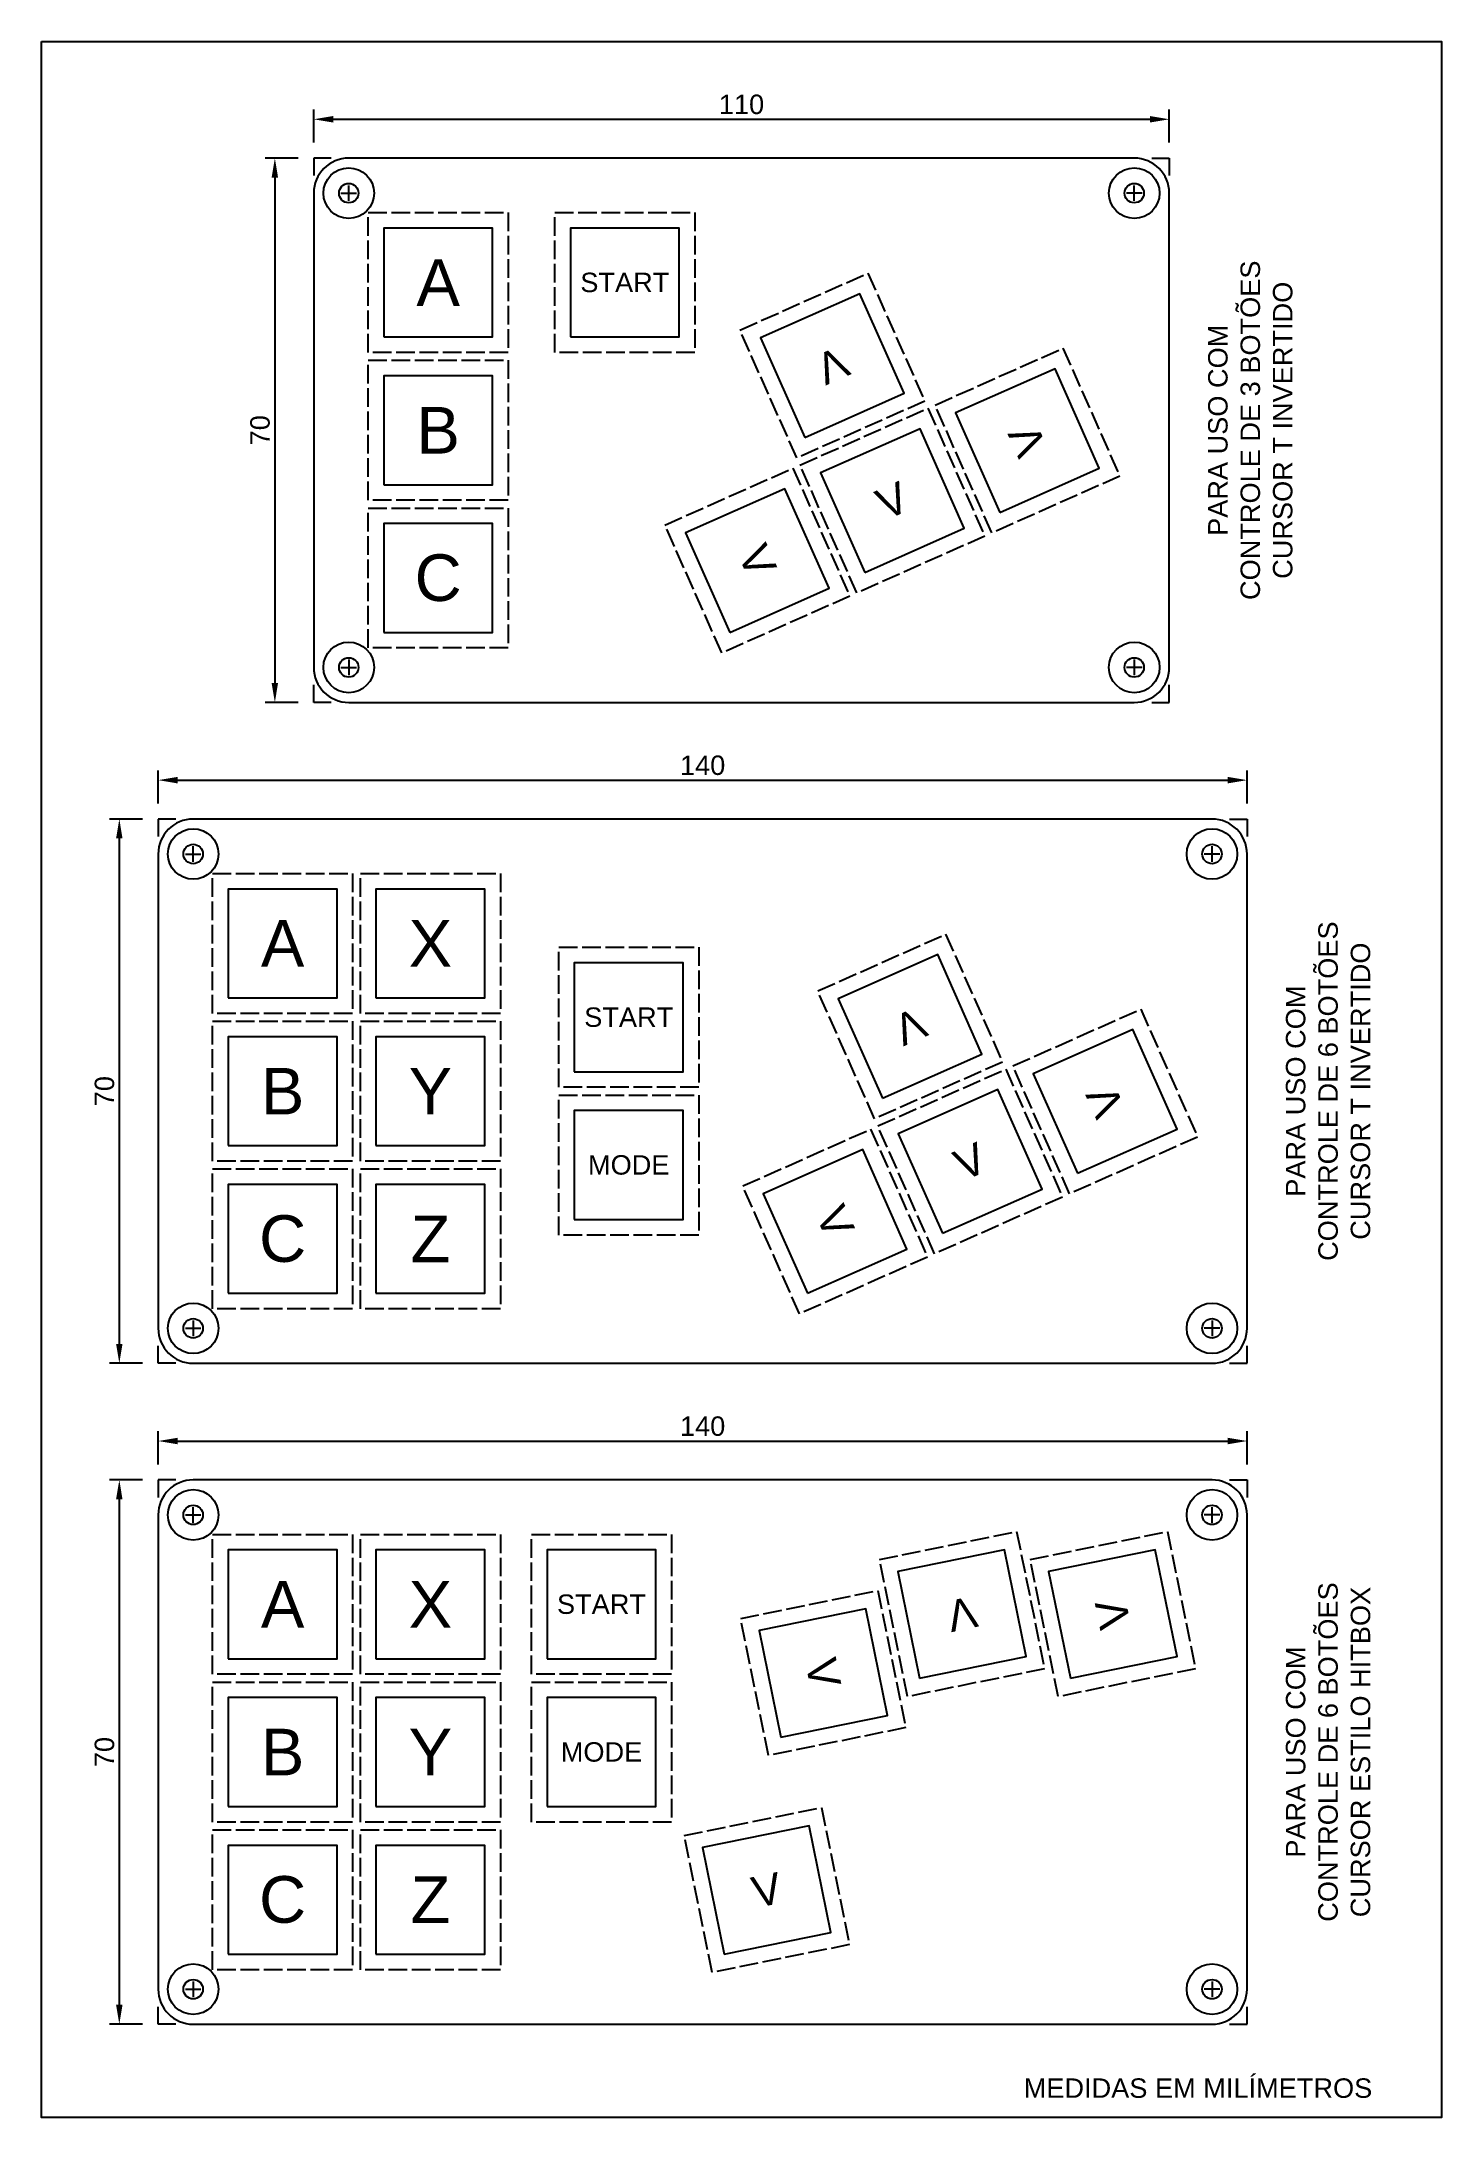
# Model space of a CAD drawing. Header units: millimetres. Extents: x 3029 to 3209, y 1028 to 1295.
import ezdxf

# ---------------------------------------------------------------- set-up
doc = ezdxf.new("R2010")
doc.units = ezdxf.units.MM
doc.linetypes.add('ACAD_ISO02W100', pattern=[15, 12, -3])
doc.layers.add('corte', color=3, linetype='Continuous')
doc.layers.add('keycaps', color=2, linetype='ACAD_ISO02W100')
doc.styles.get("Standard").update_dxf_attribs({"font": 'arial.ttf'})
doc.dimstyles.new('ISO-25', dxfattribs={"dimtxt": 2.5, "dimasz": 2.5, "dimexe": 1.25, "dimexo": 0.625, "dimtad": 1, "dimtxsty": 'Standard', "dimcen": 2.5, "dimadec": 0, "dimazin": 0, "dimtfac": 1, "dimtmove": 0, "dimatfit": 3, "dimfxl": 1, "dimarcsym": 0})

# ---------------------------------------------------------------- blocks, each defined once
blk = doc.blocks.new('*D9')
at = {"color": 0, "lineweight": -2, "transparency": 16777216}
for p, q in [((3064.11, 1281.55), (3064.11, 1285.8)), ((3066.61, 1284.55), (3171.61, 1284.55)), ((3174.11, 1281.55), (3174.11, 1285.8))]:
    blk.add_line(p, q, dxfattribs=at)
at = {"color": 0, "transparency": 16777216}
for points in [[(3066.61, 1284.97), (3066.61, 1284.13), (3064.11, 1284.55)], [(3171.61, 1284.97), (3171.61, 1284.13), (3174.11, 1284.55)]]:
    blk.add_solid(points, dxfattribs=at)
at = {"layer": 'Defpoints', "color": 0, "transparency": 16777216}
for p in [(3174.11, 1284.55), (3064.11, 1279.55), (3174.11, 1279.55)]:
    blk.add_point(p, dxfattribs=at)
at = {"color": 0, "transparency": 16777216, "insert": (3119.11, 1286.45), "char_height": 2.5, "attachment_point": 5}
blk.add_mtext('110', dxfattribs=at)
blk = doc.blocks.new('*D10')
at = {"color": 0, "lineweight": -2, "transparency": 16777216}
for p, q in [((3062.11, 1279.55), (3057.86, 1279.55)), ((3059.11, 1277.05), (3059.11, 1212.05)), ((3062.11, 1209.55), (3057.86, 1209.55))]:
    blk.add_line(p, q, dxfattribs=at)
at = {"color": 0, "transparency": 16777216}
for points in [[(3058.69, 1277.05), (3059.52, 1277.05), (3059.11, 1279.55)], [(3058.69, 1212.05), (3059.52, 1212.05), (3059.11, 1209.55)]]:
    blk.add_solid(points, dxfattribs=at)
at = {"layer": 'Defpoints', "color": 0, "transparency": 16777216}
for p in [(3064.11, 1279.55), (3059.11, 1209.55), (3064.11, 1209.55)]:
    blk.add_point(p, dxfattribs=at)
at = {"color": 0, "transparency": 16777216, "insert": (3057.21, 1244.55), "char_height": 2.5, "attachment_point": 5, "rotation": 90}
blk.add_mtext('70', dxfattribs=at)
blk = doc.blocks.new('*D12')
at = {"color": 0, "lineweight": -2, "transparency": 16777216}
for p, q in [((3044.11, 1196.55), (3044.11, 1200.8)), ((3046.61, 1199.55), (3181.61, 1199.55)), ((3184.11, 1196.55), (3184.11, 1200.8))]:
    blk.add_line(p, q, dxfattribs=at)
at = {"color": 0, "transparency": 16777216}
for points in [[(3046.61, 1199.97), (3046.61, 1199.13), (3044.11, 1199.55)], [(3181.61, 1199.97), (3181.61, 1199.13), (3184.11, 1199.55)]]:
    blk.add_solid(points, dxfattribs=at)
at = {"layer": 'Defpoints', "color": 0, "transparency": 16777216}
for p in [(3184.11, 1199.55), (3044.11, 1194.55), (3184.11, 1194.55)]:
    blk.add_point(p, dxfattribs=at)
at = {"color": 0, "transparency": 16777216, "insert": (3114.11, 1201.45), "char_height": 2.5, "attachment_point": 5}
blk.add_mtext('140', dxfattribs=at)
blk = doc.blocks.new('*D13')
at = {"color": 0, "lineweight": -2, "transparency": 16777216}
for p, q in [((3042.11, 1194.55), (3037.86, 1194.55)), ((3039.11, 1192.05), (3039.11, 1127.05)), ((3042.11, 1124.55), (3037.86, 1124.55))]:
    blk.add_line(p, q, dxfattribs=at)
at = {"color": 0, "transparency": 16777216}
for points in [[(3038.69, 1192.05), (3039.52, 1192.05), (3039.11, 1194.55)], [(3038.69, 1127.05), (3039.52, 1127.05), (3039.11, 1124.55)]]:
    blk.add_solid(points, dxfattribs=at)
at = {"layer": 'Defpoints', "color": 0, "transparency": 16777216}
for p in [(3044.11, 1194.55), (3039.11, 1124.55), (3044.11, 1124.55)]:
    blk.add_point(p, dxfattribs=at)
at = {"color": 0, "transparency": 16777216, "insert": (3037.21, 1159.55), "char_height": 2.5, "attachment_point": 5, "rotation": 90}
blk.add_mtext('70', dxfattribs=at)
blk = doc.blocks.new('*D15')
at = {"color": 0, "lineweight": -2, "transparency": 16777216}
for p, q in [((3044.11, 1111.55), (3044.11, 1115.8)), ((3046.61, 1114.55), (3181.61, 1114.55)), ((3184.11, 1111.55), (3184.11, 1115.8))]:
    blk.add_line(p, q, dxfattribs=at)
at = {"color": 0, "transparency": 16777216}
for points in [[(3046.61, 1114.97), (3046.61, 1114.13), (3044.11, 1114.55)], [(3181.61, 1114.97), (3181.61, 1114.13), (3184.11, 1114.55)]]:
    blk.add_solid(points, dxfattribs=at)
at = {"layer": 'Defpoints', "color": 0, "transparency": 16777216}
for p in [(3184.11, 1114.55), (3044.11, 1109.55), (3184.11, 1109.55)]:
    blk.add_point(p, dxfattribs=at)
at = {"color": 0, "transparency": 16777216, "insert": (3114.11, 1116.45), "char_height": 2.5, "attachment_point": 5}
blk.add_mtext('140', dxfattribs=at)
blk = doc.blocks.new('*D16')
at = {"color": 0, "lineweight": -2, "transparency": 16777216}
for p, q in [((3042.11, 1109.55), (3037.86, 1109.55)), ((3039.11, 1107.05), (3039.11, 1042.05)), ((3042.11, 1039.55), (3037.86, 1039.55))]:
    blk.add_line(p, q, dxfattribs=at)
at = {"color": 0, "transparency": 16777216}
for points in [[(3038.69, 1107.05), (3039.52, 1107.05), (3039.11, 1109.55)], [(3038.69, 1042.05), (3039.52, 1042.05), (3039.11, 1039.55)]]:
    blk.add_solid(points, dxfattribs=at)
at = {"layer": 'Defpoints', "color": 0, "transparency": 16777216}
for p in [(3044.11, 1109.55), (3039.11, 1039.55), (3044.11, 1039.55)]:
    blk.add_point(p, dxfattribs=at)
at = {"color": 0, "transparency": 16777216, "insert": (3037.21, 1074.55), "char_height": 2.5, "attachment_point": 5, "rotation": 90}
blk.add_mtext('70', dxfattribs=at)

msp = doc.modelspace()

# ---------------------------------------------------------------- linework, layer by layer
msp.add_lwpolyline([(3029.107, 1294.549), (3209.107, 1294.549), (3209.107, 1027.549), (3029.107, 1027.549)], close=True)
at = {"layer": 'corte'}
for points in [[(3169.607, 1279.549), (3068.607, 1279.549)], [(3064.107, 1275.049), (3064.107, 1214.049)], [(3174.107, 1214.049), (3174.107, 1275.049)], [(3073.107, 1256.549), (3087.107, 1256.549), (3087.107, 1270.549), (3073.107, 1270.549), (3073.107, 1256.549)], [(3097.107, 1256.549), (3111.107, 1256.549), (3111.107, 1270.549), (3097.107, 1270.549), (3097.107, 1256.549)], [(3127.235, 1243.628), (3140.028, 1249.314), (3134.342, 1262.108), (3121.549, 1256.422), (3127.235, 1243.628)], [(3152.314, 1233.983), (3165.107, 1239.668), (3159.422, 1252.462), (3146.628, 1246.776), (3152.314, 1233.983)], [(3073.107, 1237.549), (3087.107, 1237.549), (3087.107, 1251.549), (3073.107, 1251.549), (3073.107, 1237.549)], [(3134.952, 1226.266), (3147.745, 1231.952), (3142.059, 1244.745), (3129.266, 1239.059), (3134.952, 1226.266)], [(3117.589, 1218.549), (3130.383, 1224.235), (3124.697, 1237.029), (3111.903, 1231.343), (3117.589, 1218.549)], [(3073.107, 1218.549), (3087.107, 1218.549), (3087.107, 1232.549), (3073.107, 1232.549), (3073.107, 1218.549)], [(3068.607, 1209.549), (3169.607, 1209.549)], [(3179.607, 1194.549), (3048.607, 1194.549)], [(3044.107, 1190.049), (3044.107, 1129.049)], [(3184.107, 1129.049), (3184.107, 1190.049)], [(3053.107, 1171.549), (3067.107, 1171.549), (3067.107, 1185.549), (3053.107, 1185.549), (3053.107, 1171.549)], [(3072.107, 1171.549), (3086.107, 1171.549), (3086.107, 1185.549), (3072.107, 1185.549), (3072.107, 1171.549)], [(3097.607, 1162.049), (3111.607, 1162.049), (3111.607, 1176.049), (3097.607, 1176.049), (3097.607, 1162.049)], [(3137.235, 1158.628), (3150.028, 1164.314), (3144.342, 1177.108), (3131.549, 1171.422), (3137.235, 1158.628)], [(3162.314, 1148.983), (3175.107, 1154.668), (3169.422, 1167.462), (3156.628, 1161.776), (3162.314, 1148.983)], [(3053.107, 1152.549), (3067.107, 1152.549), (3067.107, 1166.549), (3053.107, 1166.549), (3053.107, 1152.549)], [(3072.107, 1152.549), (3086.107, 1152.549), (3086.107, 1166.549), (3072.107, 1166.549), (3072.107, 1152.549)], [(3144.952, 1141.266), (3157.745, 1146.952), (3152.059, 1159.745), (3139.266, 1154.059), (3144.952, 1141.266)], [(3097.607, 1143.049), (3111.607, 1143.049), (3111.607, 1157.049), (3097.607, 1157.049), (3097.607, 1143.049)], [(3127.589, 1133.549), (3140.383, 1139.235), (3134.697, 1152.029), (3121.903, 1146.343), (3127.589, 1133.549)], [(3053.107, 1133.549), (3067.107, 1133.549), (3067.107, 1147.549), (3053.107, 1147.549), (3053.107, 1133.549)], [(3072.107, 1133.549), (3086.107, 1133.549), (3086.107, 1147.549), (3072.107, 1147.549), (3072.107, 1133.549)], [(3048.607, 1124.549), (3179.607, 1124.549)], [(3179.607, 1109.549), (3048.607, 1109.549)], [(3044.107, 1105.049), (3044.107, 1044.049)], [(3184.107, 1044.049), (3184.107, 1105.049)], [(3053.107, 1086.549), (3067.107, 1086.549), (3067.107, 1100.549), (3053.107, 1100.549), (3053.107, 1086.549)], [(3072.107, 1086.549), (3086.107, 1086.549), (3086.107, 1100.549), (3072.107, 1100.549), (3072.107, 1086.549)], [(3094.107, 1086.549), (3108.107, 1086.549), (3108.107, 1100.549), (3094.107, 1100.549), (3094.107, 1086.549)], [(3141.999, 1084.037), (3155.718, 1086.831), (3152.924, 1100.549), (3139.205, 1097.756), (3141.999, 1084.037)], [(3161.389, 1084.037), (3175.107, 1086.831), (3172.314, 1100.549), (3158.595, 1097.756), (3161.389, 1084.037)], [(3124.153, 1076.455), (3137.872, 1079.248), (3135.078, 1092.967), (3121.36, 1090.173), (3124.153, 1076.455)], [(3053.107, 1067.549), (3067.107, 1067.549), (3067.107, 1081.549), (3053.107, 1081.549), (3053.107, 1067.549)], [(3072.107, 1067.549), (3086.107, 1067.549), (3086.107, 1081.549), (3072.107, 1081.549), (3072.107, 1067.549)], [(3094.107, 1067.549), (3108.107, 1067.549), (3108.107, 1081.549), (3094.107, 1081.549), (3094.107, 1067.549)], [(3116.897, 1048.549), (3130.615, 1051.343), (3127.822, 1065.061), (3114.103, 1062.268), (3116.897, 1048.549)], [(3053.107, 1048.549), (3067.107, 1048.549), (3067.107, 1062.549), (3053.107, 1062.549), (3053.107, 1048.549)], [(3072.107, 1048.549), (3086.107, 1048.549), (3086.107, 1062.549), (3072.107, 1062.549), (3072.107, 1048.549)], [(3048.607, 1039.549), (3179.607, 1039.549)]]:
    msp.add_lwpolyline(points, dxfattribs=at)
for centre, radius in [((3068.607, 1275.049), 3.25), ((3068.607, 1275.049), 1.25), ((3169.607, 1275.049), 3.25), ((3169.607, 1275.049), 1.25), ((3068.607, 1214.049), 3.25), ((3068.607, 1214.049), 1.25), ((3169.607, 1214.049), 3.25), ((3169.607, 1214.049), 1.25), ((3048.607, 1190.049), 3.25), ((3048.607, 1190.049), 1.25), ((3179.607, 1190.049), 3.25), ((3179.607, 1190.049), 1.25), ((3048.607, 1129.049), 3.25), ((3179.607, 1129.049), 3.25), ((3048.607, 1129.049), 1.25), ((3179.607, 1129.049), 1.25), ((3048.607, 1105.049), 3.25), ((3179.607, 1105.049), 3.25), ((3048.607, 1105.049), 1.25), ((3179.607, 1105.049), 1.25), ((3048.607, 1044.049), 3.25), ((3179.607, 1044.049), 3.25), ((3048.607, 1044.049), 1.25), ((3179.607, 1044.049), 1.25)]:
    msp.add_circle(centre, radius, dxfattribs=at)
for centre, start, end in [((3068.607, 1275.049), 90, 180), ((3169.607, 1275.049), 0, 90), ((3068.607, 1214.049), 180, 270), ((3169.607, 1214.049), 270, 0), ((3048.607, 1190.049), 90, 180), ((3179.607, 1190.049), 0, 90), ((3048.607, 1129.049), 180, 270), ((3179.607, 1129.049), 270, 0), ((3048.607, 1105.049), 90, 180), ((3179.607, 1105.049), 0, 90), ((3048.607, 1044.049), 180, 270), ((3179.607, 1044.049), 270, 0)]:
    msp.add_arc(centre, 4.5, start, end, dxfattribs=at)
at = {"layer": 'keycaps'}
for p, q in [((3066.357, 1279.549), (3064.107, 1279.549)), ((3064.107, 1279.549), (3064.107, 1277.299)), ((3171.857, 1279.549), (3174.107, 1279.549)), ((3174.107, 1279.549), (3174.107, 1277.299)), ((3067.607, 1275.049), (3069.607, 1275.049)), ((3068.607, 1274.049), (3068.607, 1276.049)), ((3170.607, 1275.049), (3168.607, 1275.049)), ((3169.607, 1274.049), (3169.607, 1276.049)), ((3068.607, 1215.049), (3068.607, 1213.049)), ((3169.607, 1215.049), (3169.607, 1213.049)), ((3067.607, 1214.049), (3069.607, 1214.049)), ((3170.607, 1214.049), (3168.607, 1214.049)), ((3064.107, 1209.549), (3064.107, 1211.799)), ((3066.357, 1209.549), (3064.107, 1209.549)), ((3171.857, 1209.549), (3174.107, 1209.549)), ((3174.107, 1209.549), (3174.107, 1211.799)), ((3046.357, 1194.549), (3044.107, 1194.549)), ((3044.107, 1194.549), (3044.107, 1192.299)), ((3181.857, 1194.549), (3184.107, 1194.549)), ((3184.107, 1194.549), (3184.107, 1192.299)), ((3048.607, 1189.049), (3048.607, 1191.049)), ((3179.607, 1189.049), (3179.607, 1191.049)), ((3047.607, 1190.049), (3049.607, 1190.049)), ((3180.607, 1190.049), (3178.607, 1190.049)), ((3048.607, 1130.049), (3048.607, 1128.049)), ((3179.607, 1130.049), (3179.607, 1128.049)), ((3044.107, 1124.549), (3044.107, 1126.799)), ((3047.607, 1129.049), (3049.607, 1129.049)), ((3180.607, 1129.049), (3178.607, 1129.049)), ((3184.107, 1124.549), (3184.107, 1126.799)), ((3046.357, 1124.549), (3044.107, 1124.549)), ((3181.857, 1124.549), (3184.107, 1124.549)), ((3046.357, 1109.549), (3044.107, 1109.549)), ((3044.107, 1109.549), (3044.107, 1107.299)), ((3181.857, 1109.549), (3184.107, 1109.549)), ((3184.107, 1109.549), (3184.107, 1107.299)), ((3048.607, 1104.049), (3048.607, 1106.049)), ((3179.607, 1104.049), (3179.607, 1106.049)), ((3047.607, 1105.049), (3049.607, 1105.049)), ((3180.607, 1105.049), (3178.607, 1105.049)), ((3047.607, 1044.049), (3049.607, 1044.049)), ((3048.607, 1045.049), (3048.607, 1043.049)), ((3180.607, 1044.049), (3178.607, 1044.049)), ((3179.607, 1045.049), (3179.607, 1043.049)), ((3044.107, 1039.549), (3044.107, 1041.799)), ((3184.107, 1039.549), (3184.107, 1041.799)), ((3046.357, 1039.549), (3044.107, 1039.549)), ((3181.857, 1039.549), (3184.107, 1039.549))]:
    msp.add_line(p, q, dxfattribs=at)
at = {"layer": 'keycaps', "ltscale": 0.2}
for points in [[(3089.107, 1272.549), (3089.107, 1254.549), (3071.107, 1254.549), (3071.107, 1272.549)], [(3113.107, 1272.549), (3113.107, 1254.549), (3095.107, 1254.549), (3095.107, 1272.549)], [(3135.358, 1264.747), (3142.668, 1248.299), (3126.22, 1240.988), (3118.909, 1257.437)], [(3160.437, 1255.102), (3167.747, 1238.653), (3151.299, 1231.343), (3143.988, 1247.791)], [(3089.107, 1253.549), (3089.107, 1235.549), (3071.107, 1235.549), (3071.107, 1253.549)], [(3143.074, 1247.385), (3150.385, 1230.936), (3133.936, 1223.626), (3126.626, 1240.075)], [(3125.712, 1239.668), (3133.023, 1223.22), (3116.574, 1215.909), (3109.263, 1232.358)], [(3089.107, 1234.549), (3089.107, 1216.549), (3071.107, 1216.549), (3071.107, 1234.549)], [(3069.107, 1187.549), (3069.107, 1169.549), (3051.107, 1169.549), (3051.107, 1187.549)], [(3088.107, 1187.549), (3088.107, 1169.549), (3070.107, 1169.549), (3070.107, 1187.549)], [(3113.607, 1178.049), (3113.607, 1160.049), (3095.607, 1160.049), (3095.607, 1178.049)], [(3145.358, 1179.747), (3152.668, 1163.299), (3136.22, 1155.988), (3128.909, 1172.437)], [(3170.437, 1170.102), (3177.747, 1153.653), (3161.299, 1146.343), (3153.988, 1162.791)], [(3069.107, 1168.549), (3069.107, 1150.549), (3051.107, 1150.549), (3051.107, 1168.549)], [(3088.107, 1168.549), (3088.107, 1150.549), (3070.107, 1150.549), (3070.107, 1168.549)], [(3153.074, 1162.385), (3160.385, 1145.936), (3143.936, 1138.626), (3136.626, 1155.075)], [(3113.607, 1159.049), (3113.607, 1141.049), (3095.607, 1141.049), (3095.607, 1159.049)], [(3135.712, 1154.668), (3143.023, 1138.22), (3126.574, 1130.909), (3119.263, 1147.358)], [(3069.107, 1149.549), (3069.107, 1131.549), (3051.107, 1131.549), (3051.107, 1149.549)], [(3088.107, 1149.549), (3088.107, 1131.549), (3070.107, 1131.549), (3070.107, 1149.549)], [(3154.485, 1102.908), (3158.076, 1085.27), (3140.438, 1081.678), (3136.847, 1099.316)], [(3173.875, 1102.908), (3177.466, 1085.27), (3159.828, 1081.678), (3156.237, 1099.316)], [(3069.107, 1102.549), (3069.107, 1084.549), (3051.107, 1084.549), (3051.107, 1102.549)], [(3088.107, 1102.549), (3088.107, 1084.549), (3070.107, 1084.549), (3070.107, 1102.549)], [(3110.107, 1102.549), (3110.107, 1084.549), (3092.107, 1084.549), (3092.107, 1102.549)], [(3136.639, 1095.326), (3140.231, 1077.688), (3122.593, 1074.096), (3119.001, 1091.734)], [(3069.107, 1083.549), (3069.107, 1065.549), (3051.107, 1065.549), (3051.107, 1083.549)], [(3088.107, 1083.549), (3088.107, 1065.549), (3070.107, 1065.549), (3070.107, 1083.549)], [(3110.107, 1083.549), (3110.107, 1065.549), (3092.107, 1065.549), (3092.107, 1083.549)], [(3129.383, 1067.42), (3132.974, 1049.782), (3115.336, 1046.19), (3111.745, 1063.828)], [(3069.107, 1064.549), (3069.107, 1046.549), (3051.107, 1046.549), (3051.107, 1064.549)], [(3088.107, 1064.549), (3088.107, 1046.549), (3070.107, 1046.549), (3070.107, 1064.549)]]:
    msp.add_lwpolyline(points, close=True, dxfattribs=at)

# ---------------------------------------------------------------- texts
at = {"char_height": 2.5, "attachment_point": 2, "rotation": 90}
for s, insert in [('PARA USO COM CONTROLE DE 3 BOTÕES CURSOR T INVERTIDO', (3179.107, 1244.549)), ('PARA USO COM CONTROLE DE 6 BOTÕES CURSOR T INVERTIDO', (3189.107, 1159.549)), ('PARA USO COM CONTROLE DE 6 BOTÕES CURSOR ESTILO HITBOX', (3189.107, 1074.549))]:
    msp.add_mtext_dynamic_manual_height_columns(s, width=45.3508, gutter_width=12.5, heights=[0], dxfattribs=dict(at, insert=insert))
at = {"insert": (3155.391, 1032.577), "char_height": 2.5, "attachment_point": 1}
msp.add_mtext_dynamic_manual_height_columns('MEDIDAS EM MILÍMETROS', width=74.84656, gutter_width=12.5, heights=[0], dxfattribs=at)
at = {"layer": 'keycaps', "attachment_point": 5}
for s, insert, char_height in [('A', (3080.107, 1263.549), 6), ('START', (3104.107, 1263.549), 2.5), ('B', (3080.107, 1244.549), 6), ('C', (3080.107, 1225.549), 6), ('A', (3060.107, 1178.549), 6), ('X', (3079.107, 1178.549), 6), ('START', (3104.607, 1169.049), 2.5), ('B', (3060.107, 1159.549), 6), ('Y', (3079.107, 1159.549), 6), ('MODE', (3104.607, 1150.049), 2.5), ('C', (3060.107, 1140.549), 6), ('Z', (3079.107, 1140.549), 6), ('A', (3060.107, 1093.549), 6), ('X', (3079.107, 1093.549), 6), ('START', (3101.107, 1093.549), 2.5), ('B', (3060.107, 1074.549), 6), ('Y', (3079.107, 1074.549), 6), ('MODE', (3101.107, 1074.549), 2.5), ('C', (3060.107, 1055.549), 6), ('Z', (3079.107, 1055.549), 6)]:
    msp.add_mtext_dynamic_manual_height_columns(s, width=14, gutter_width=12.5, heights=[14], dxfattribs=dict(at, insert=insert, char_height=char_height))
at = {"layer": 'keycaps', "char_height": 4, "attachment_point": 5}
for insert, rotation in [((3130.789, 1252.868), 203.96249), ((3155.868, 1243.222), 113.96249), ((3138.505, 1235.506), 23.96249), ((3121.143, 1227.789), 293.96249), ((3140.789, 1167.868), 203.96249), ((3165.868, 1158.222), 113.96249), ((3148.505, 1150.506), 23.96249), ((3131.143, 1142.789), 293.96249), ((3147.462, 1092.293), 192), ((3166.851, 1092.293), 101.5101), ((3129.616, 1084.711), 281.5101), ((3122.359, 1056.805), 12)]:
    msp.add_mtext_dynamic_manual_height_columns('V', width=14, gutter_width=12.5, heights=[14], dxfattribs=dict(at, insert=insert, rotation=rotation))

# ---------------------------------------------------------------- dimensions: what is measured, and where the dimension line sits
for base, p1, p2, picture, middle in [((3174.107, 1284.549), (3064.107, 1279.549), (3174.107, 1279.549), '*D9', (3119.107, 1286.451)), ((3184.107, 1199.549), (3044.107, 1194.549), (3184.107, 1194.549), '*D12', (3114.107, 1201.451)), ((3184.107, 1114.549), (3044.107, 1109.549), (3184.107, 1109.549), '*D15', (3114.107, 1116.451))]:
    dim = msp.add_linear_dim(base=base, p1=p1, p2=p2, dimstyle='ISO-25', override={"dimexo": 2})
    dim.commit()
    dim.dimension.update_dxf_attribs({"geometry": picture, "text_midpoint": middle})
for base, p1, p2, picture, middle in [((3059.107, 1209.549), (3064.107, 1279.549), (3064.107, 1209.549), '*D10', (3057.206, 1244.549)), ((3039.107, 1124.549), (3044.107, 1194.549), (3044.107, 1124.549), '*D13', (3037.206, 1159.549)), ((3039.107, 1039.549), (3044.107, 1109.549), (3044.107, 1039.549), '*D16', (3037.206, 1074.549))]:
    dim = msp.add_linear_dim(base=base, p1=p1, p2=p2, angle=90, dimstyle='ISO-25', override={"dimexo": 2})
    dim.commit()
    dim.dimension.update_dxf_attribs({"geometry": picture, "text_midpoint": middle})

doc.saveas('drawing.dxf')
